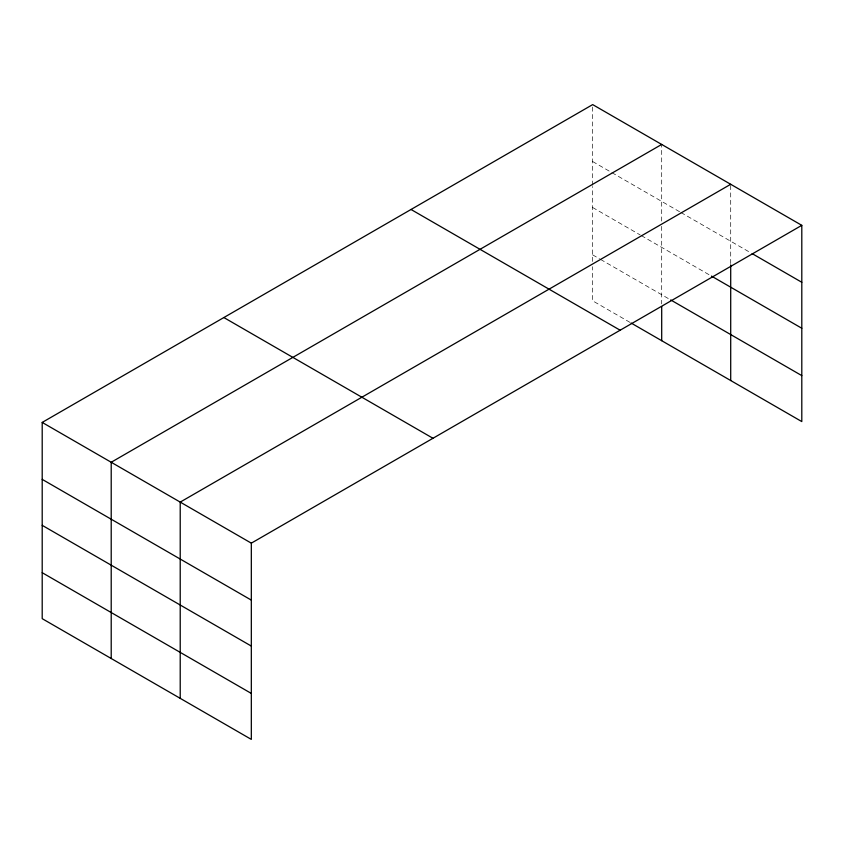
<?xml version="1.0" encoding="UTF-8"?>
<svg xmlns="http://www.w3.org/2000/svg" width="844" height="844" viewBox="0 0 844 844"><rect width="100%" height="100%" fill="white"/><g stroke="black" fill="none" stroke-linecap="round" stroke-linejoin="round"><path stroke-width="0.63" stroke-dasharray="4.22 3.17" d="M592.678 261.45L592.678 186.503M592.678 185.195L592.678 104.603M661.696 226.35L661.696 303.914M661.696 221.096L661.696 144.44M730.704 263.56L730.704 184.287M592.678 161.552L610.782 171.997M611.911 172.651L679.789 211.844M680.929 212.498L749.883 252.314M592.678 207.518L640.195 234.948M641.324 235.603L710.342 275.45M592.678 254.877L599.472 258.802M600.601 259.446L669.609 299.293M630.014 322.397L592.678 300.844L592.678 266.704"/><path stroke-width="1.27" d="M730.704 264.879L730.704 380.528M631.143 323.052L801.8 421.578L801.8 225.337L592.678 104.603L42.2 422.422L42.2 618.663L251.322 739.397L251.322 543.156L42.2 422.422M661.696 144.44L111.208 462.259L111.208 658.51M730.704 184.287L180.215 502.106L180.215 698.347M251.322 543.156L801.8 225.337M752.141 253.611L801.8 282.286M711.471 276.093L801.8 328.253M670.737 299.947L801.8 375.612M411.028 209.481L620.14 330.215M223.86 317.544L432.972 438.279M42.2 479.371L251.322 600.105M42.2 525.337L251.322 646.071M42.2 572.696L251.322 693.43M661.696 306.541L661.696 340.691"/></g></svg>
